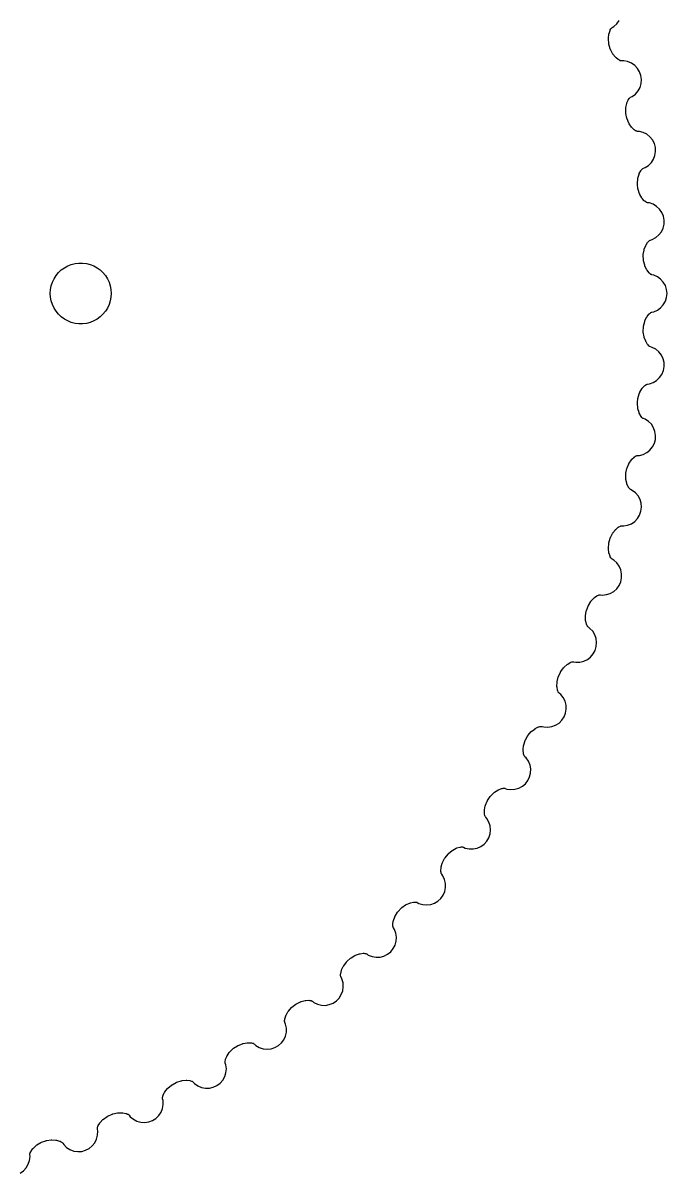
# Model space of a CAD drawing. Header units: metres. Extents: x -60 to 241, y -61 to 61.
# Drawn here: x 198.2 to 240.5, y -57.7 to 17.8 of the extents above; entities that cross this region are included whole.
import ezdxf

# ---------------------------------------------------------------- set-up
doc = ezdxf.new("R2010")
doc.units = ezdxf.units.M

msp = doc.modelspace()

# ---------------------------------------------------------------- linework, layer by layer
for p, q in [((236.826, 17.3605), (236.846, 17.3901)), ((236.846, 17.3901), (236.867, 17.4135)), ((236.867, 17.4135), (236.891, 17.4342)), ((236.891, 17.4342), (236.917, 17.4516)), ((236.917, 17.4516), (237.024, 17.5138)), ((237.024, 17.5138), (237.219, 17.6914)), ((237.219, 17.6914), (237.374, 17.9057)), ((236.661, 16.7319), (236.663, 16.7632)), ((236.662, 16.7128), (236.661, 16.7319)), ((236.685, 16.4147), (236.662, 16.7128)), ((236.663, 16.7632), (236.696, 17.0202)), ((236.696, 17.0202), (236.699, 17.0388)), ((236.699, 17.0388), (236.707, 17.0691)), ((236.707, 17.0691), (236.77, 17.2532)), ((236.77, 17.2532), (236.776, 17.2695)), ((236.776, 17.2695), (236.79, 17.2976)), ((236.79, 17.2976), (236.826, 17.3605)), ((236.689, 16.3836), (236.685, 16.4147)), ((236.693, 16.3649), (236.689, 16.3836)), ((236.779, 16.0644), (236.693, 16.3649)), ((236.79, 16.0348), (236.779, 16.0644)), ((236.798, 16.0175), (236.79, 16.0348)), ((236.936, 15.7524), (236.798, 16.0175)), ((236.953, 15.7255), (236.936, 15.7524)), ((236.964, 15.7103), (236.953, 15.7255)), ((237.128, 15.5094), (236.964, 15.7103)), ((237.149, 15.4863), (237.128, 15.5094)), ((237.163, 15.4738), (237.149, 15.4863)), ((237.313, 15.3506), (237.163, 15.4738)), ((237.339, 15.3322), (237.313, 15.3506)), ((237.354, 15.3235), (237.339, 15.3322)), ((237.418, 15.2892), (237.354, 15.3235)), ((237.447, 15.2762), (237.418, 15.2892)), ((237.477, 15.2668), (237.447, 15.2762)), ((237.507, 15.2613), (237.477, 15.2668)), ((237.543, 15.2598), (237.507, 15.2613)), ((237.667, 15.2634), (237.543, 15.2598)), ((237.927, 15.216), (237.667, 15.2634)), ((238.171, 15.1157), (237.927, 15.216)), ((238.389, 14.9667), (238.171, 15.1157)), ((238.572, 14.7756), (238.389, 14.9667)), ((238.71, 14.5508), (238.572, 14.7756)), ((238.799, 14.302), (238.71, 14.5508)), ((238.74, 13.5233), (238.815, 13.7768)), ((238.834, 14.0403), (238.799, 14.302)), ((238.815, 13.7768), (238.834, 14.0403)), ((238.048, 12.8187), (238.071, 12.8404)), ((238.071, 12.8404), (238.096, 12.8591)), ((238.096, 12.8591), (238.123, 12.8744)), ((238.123, 12.8744), (238.235, 12.9279)), ((238.235, 12.9279), (238.444, 13.0894)), ((238.444, 13.0894), (238.615, 13.2908)), ((238.615, 13.2908), (238.74, 13.5233)), ((237.81, 11.8592), (237.811, 12.1582)), ((237.811, 12.1772), (237.816, 12.2083)), ((237.811, 12.1582), (237.811, 12.1772)), ((237.816, 12.2083), (237.869, 12.4619)), ((237.869, 12.4619), (237.873, 12.4802)), ((237.873, 12.4802), (237.884, 12.5098)), ((237.884, 12.5098), (237.961, 12.6883)), ((237.961, 12.6883), (237.968, 12.7041)), ((237.968, 12.7041), (237.985, 12.731)), ((237.985, 12.731), (238.026, 12.7907)), ((238.026, 12.7907), (238.048, 12.8187)), ((237.811, 11.8279), (237.81, 11.8592)), ((237.814, 11.8088), (237.811, 11.8279)), ((237.876, 11.5025), (237.814, 11.8088)), ((237.884, 11.4722), (237.876, 11.5025)), ((237.891, 11.4542), (237.884, 11.4722)), ((238.008, 11.179), (237.891, 11.4542)), ((238.022, 11.1509), (238.008, 11.179)), ((238.032, 11.1348), (238.022, 11.1509)), ((238.179, 10.9215), (238.032, 11.1348)), ((238.199, 10.8969), (238.179, 10.9215)), ((238.212, 10.8833), (238.199, 10.8969)), ((238.352, 10.7485), (238.212, 10.8833)), ((238.376, 10.7282), (238.352, 10.7485)), ((238.39, 10.7182), (238.376, 10.7282)), ((238.451, 10.679), (238.39, 10.7182)), ((238.479, 10.6638), (238.451, 10.679)), ((238.508, 10.6521), (238.479, 10.6638)), ((238.538, 10.6441), (238.508, 10.6521)), ((238.574, 10.6398), (238.538, 10.6441)), ((238.697, 10.6335), (238.574, 10.6398)), ((238.952, 10.5657), (238.697, 10.6335)), ((239.188, 10.4462), (238.952, 10.5657)), ((239.394, 10.2804), (239.188, 10.4462)), ((239.56, 10.0754), (239.394, 10.2804)), ((239.681, 9.84021), (239.56, 10.0754)), ((239.75, 9.58527), (239.681, 9.84021)), ((239.629, 8.81367), (239.723, 9.06044)), ((239.723, 9.06044), (239.764, 9.32143)), ((239.764, 9.32143), (239.75, 9.58527)), ((239.078, 8.26031), (239.299, 8.40463)), ((239.299, 8.40463), (239.486, 8.59183)), ((239.486, 8.59183), (239.629, 8.81367)), ((238.596, 7.54562), (238.603, 7.57625)), ((238.603, 7.57625), (238.676, 7.82481)), ((238.676, 7.82481), (238.682, 7.84267)), ((238.682, 7.84267), (238.695, 7.87129)), ((238.695, 7.87129), (238.786, 8.04317)), ((238.786, 8.04317), (238.795, 8.05832)), ((238.795, 8.05832), (238.813, 8.08389)), ((238.813, 8.08389), (238.859, 8.14018)), ((238.859, 8.14018), (238.883, 8.16628)), ((238.883, 8.16628), (238.907, 8.18608)), ((238.907, 8.18608), (238.934, 8.20267)), ((238.934, 8.20267), (238.963, 8.21579)), ((238.963, 8.21579), (239.078, 8.26031)), ((238.568, 7.19733), (238.569, 7.22871)), ((238.57, 7.17815), (238.568, 7.19733)), ((238.569, 7.22871), (238.594, 7.52666)), ((238.607, 6.86787), (238.57, 7.17815)), ((238.594, 7.52666), (238.596, 7.54562)), ((238.613, 6.83699), (238.607, 6.86787)), ((238.618, 6.81853), (238.613, 6.83699)), ((238.713, 6.53493), (238.618, 6.81853)), ((238.725, 6.50583), (238.713, 6.53493)), ((238.733, 6.48892), (238.725, 6.50583)), ((238.863, 6.26465), (238.733, 6.48892)), ((238.88, 6.23851), (238.863, 6.26465)), ((238.892, 6.22395), (238.88, 6.23851)), ((239.021, 6.07843), (238.892, 6.22395)), ((239.044, 6.05629), (239.021, 6.07843)), ((239.057, 6.04524), (239.044, 6.05629)), ((239.115, 6.00133), (239.057, 6.04524)), ((239.141, 5.98393), (239.115, 6.00133)), ((239.169, 5.96994), (239.141, 5.98393)), ((239.199, 5.95959), (239.169, 5.96994)), ((239.234, 5.95242), (239.199, 5.95959)), ((239.356, 5.9364), (239.234, 5.95242)), ((239.606, 5.84846), (239.356, 5.9364)), ((239.831, 5.71066), (239.606, 5.84846)), ((240.023, 5.52901), (239.831, 5.71066)), ((240.173, 5.31146), (240.023, 5.52901)), ((240.274, 5.06749), (240.173, 5.31146)), ((240.254, 4.28682), (240.316, 4.54372)), ((240.322, 4.8078), (240.274, 5.06749)), ((240.316, 4.54372), (240.322, 4.8078)), ((239.779, 3.66675), (239.98, 3.83853)), ((239.98, 3.83853), (240.141, 4.04823)), ((240.141, 4.04823), (240.254, 4.28682)), ((239.02, 2.89626), (239.112, 3.13824)), ((239.112, 3.13824), (239.12, 3.15558)), ((239.12, 3.15558), (239.135, 3.18309)), ((239.135, 3.18309), (239.239, 3.3472)), ((239.239, 3.3472), (239.249, 3.3616)), ((239.249, 3.3616), (239.269, 3.38564)), ((239.269, 3.38564), (239.319, 3.43811)), ((239.319, 3.43811), (239.346, 3.46217)), ((239.346, 3.46217), (239.372, 3.47998)), ((239.372, 3.47998), (239.399, 3.49442)), ((239.399, 3.49442), (239.429, 3.50523)), ((239.429, 3.50523), (239.547, 3.54047)), ((239.547, 3.54047), (239.779, 3.66675)), ((238.955, 2.5213), (238.958, 2.55255)), ((238.955, 2.50206), (238.955, 2.5213)), ((238.968, 2.18982), (238.955, 2.50206)), ((238.958, 2.55255), (239.007, 2.84756)), ((239.007, 2.84756), (239.01, 2.86629)), ((239.01, 2.86629), (239.02, 2.89626)), ((200.542, 1.36908), (200.725, 1.54102)), ((200.725, 1.54102), (200.928, 1.68864)), ((200.928, 1.68864), (201.148, 1.80965)), ((201.148, 1.80965), (201.382, 1.9021)), ((201.382, 1.9021), (201.625, 1.96457)), ((201.625, 1.96457), (201.874, 1.99605)), ((201.874, 1.99605), (202.126, 1.99605)), ((202.126, 1.99605), (202.375, 1.96457)), ((202.375, 1.96457), (202.618, 1.9021)), ((202.618, 1.9021), (202.852, 1.80965)), ((202.852, 1.80965), (203.072, 1.68864)), ((203.072, 1.68864), (203.275, 1.54102)), ((203.275, 1.54102), (203.458, 1.36908)), ((238.971, 2.15858), (238.968, 2.18982)), ((238.975, 2.13976), (238.971, 2.15858)), ((239.046, 1.84952), (238.975, 2.13976)), ((239.056, 1.81958), (239.046, 1.84952)), ((239.063, 1.80202), (239.056, 1.81958)), ((239.175, 1.56816), (239.063, 1.80202)), ((239.19, 1.54073), (239.175, 1.56816)), ((239.201, 1.52527), (239.19, 1.54073)), ((239.318, 1.36996), (239.201, 1.52527)), ((200.14, 0.73624), (200.247, 0.9635)), ((200.247, 0.9635), (200.382, 1.17557)), ((200.382, 1.17557), (200.542, 1.36908)), ((203.458, 1.36908), (203.618, 1.17557)), ((203.618, 1.17557), (203.753, 0.9635)), ((203.753, 0.9635), (203.86, 0.73624)), ((239.338, 1.34612), (239.318, 1.36996)), ((239.351, 1.33401), (239.338, 1.34612)), ((239.405, 1.28566), (239.351, 1.33401)), ((239.43, 1.26624), (239.405, 1.28566)), ((239.456, 1.25006), (239.43, 1.26624)), ((239.485, 1.2374), (239.456, 1.25006)), ((239.52, 1.22748), (239.485, 1.2374)), ((239.64, 1.20177), (239.52, 1.22748)), ((239.882, 1.09433), (239.64, 1.20177)), ((240.096, 0.93903), (239.882, 1.09433)), ((240.272, 0.74272), (240.096, 0.93903)), ((200, 0), (200.016, 0.25066)), ((200.016, -0.25066), (200, 0)), ((200.016, 0.25066), (200.063, 0.49738)), ((200.063, 0.49738), (200.14, 0.73624)), ((203.86, 0.73624), (203.937, 0.49738)), ((203.937, 0.49738), (203.984, 0.25066)), ((203.984, 0.25066), (204, 0)), ((204, 0), (203.984, -0.25066)), ((240.404, 0.51395), (240.272, 0.74272)), ((240.486, 0.2627), (240.404, 0.51395)), ((240.514, 0), (240.486, 0.2627)), ((240.486, -0.2627), (240.514, 0)), ((200.063, -0.49738), (200.016, -0.25066)), ((200.14, -0.73624), (200.063, -0.49738)), ((200.247, -0.9635), (200.14, -0.73624)), ((203.86, -0.73624), (203.753, -0.9635)), ((203.937, -0.49738), (203.86, -0.73624)), ((203.984, -0.25066), (203.937, -0.49738)), ((240.096, -0.93903), (240.272, -0.74272)), ((240.272, -0.74272), (240.404, -0.51395)), ((240.404, -0.51395), (240.486, -0.2627)), ((200.382, -1.17557), (200.247, -0.9635)), ((200.542, -1.36908), (200.382, -1.17557)), ((200.725, -1.54102), (200.542, -1.36908)), ((203.458, -1.36908), (203.275, -1.54102)), ((203.618, -1.17557), (203.458, -1.36908)), ((203.753, -0.9635), (203.618, -1.17557)), ((239.201, -1.52525), (239.318, -1.36995)), ((239.318, -1.36995), (239.329, -1.35637)), ((239.329, -1.35637), (239.351, -1.33401)), ((239.351, -1.33401), (239.405, -1.28568)), ((239.405, -1.28568), (239.433, -1.26379)), ((239.433, -1.26379), (239.46, -1.24809)), ((239.46, -1.24809), (239.489, -1.23592)), ((239.489, -1.23592), (239.52, -1.22748)), ((239.52, -1.22748), (239.64, -1.20177)), ((239.64, -1.20177), (239.882, -1.09433)), ((239.882, -1.09433), (240.096, -0.93903)), ((200.928, -1.68864), (200.725, -1.54102)), ((201.148, -1.80965), (200.928, -1.68864)), ((201.382, -1.9021), (201.148, -1.80965)), ((201.625, -1.96457), (201.382, -1.9021)), ((201.874, -1.99605), (201.625, -1.96457)), ((202.126, -1.99605), (201.874, -1.99605)), ((202.375, -1.96457), (202.126, -1.99605)), ((202.618, -1.9021), (202.375, -1.96457)), ((202.852, -1.80965), (202.618, -1.9021)), ((203.072, -1.68864), (202.852, -1.80965)), ((203.275, -1.54102), (203.072, -1.68864)), ((238.955, -2.50208), (238.968, -2.18983)), ((238.968, -2.18983), (238.969, -2.17065)), ((238.969, -2.17065), (238.975, -2.13976)), ((238.975, -2.13976), (239.046, -1.84952)), ((239.046, -1.84952), (239.052, -1.83115)), ((239.052, -1.83115), (239.063, -1.80202)), ((239.063, -1.80202), (239.175, -1.56815)), ((239.175, -1.56815), (239.184, -1.55147)), ((239.184, -1.55147), (239.201, -1.52525)), ((238.956, -2.53346), (238.955, -2.50208)), ((238.958, -2.55255), (238.956, -2.53346)), ((239.007, -2.84756), (238.958, -2.55255)), ((239.014, -2.87816), (239.007, -2.84756)), ((239.02, -2.89627), (239.014, -2.87816)), ((239.112, -3.13824), (239.02, -2.89627)), ((239.125, -3.16681), (239.112, -3.13824)), ((239.135, -3.18306), (239.125, -3.16681)), ((239.239, -3.34717), (239.135, -3.18306)), ((239.258, -3.37256), (239.239, -3.34717)), ((239.269, -3.38562), (239.258, -3.37256)), ((239.319, -3.43813), (239.269, -3.38562)), ((239.342, -3.45944), (239.319, -3.43813)), ((239.368, -3.47771), (239.342, -3.45944)), ((239.395, -3.49261), (239.368, -3.47771)), ((239.429, -3.50525), (239.395, -3.49261)), ((239.547, -3.54047), (239.429, -3.50525)), ((239.779, -3.66675), (239.547, -3.54047)), ((239.98, -3.83853), (239.779, -3.66675)), ((240.141, -4.04823), (239.98, -3.83853)), ((240.254, -4.28682), (240.141, -4.04823)), ((240.316, -4.54372), (240.254, -4.28682)), ((240.173, -5.31146), (240.274, -5.06749)), ((240.274, -5.06749), (240.322, -4.8078)), ((240.322, -4.8078), (240.316, -4.54372)), ((239.057, -6.04523), (239.115, -6.00133)), ((239.115, -6.00133), (239.145, -5.98175)), ((239.145, -5.98175), (239.173, -5.96826)), ((239.173, -5.96826), (239.203, -5.95844)), ((239.203, -5.95844), (239.234, -5.95242)), ((239.234, -5.95242), (239.356, -5.9364)), ((239.356, -5.9364), (239.606, -5.84846)), ((239.606, -5.84846), (239.831, -5.71066)), ((239.831, -5.71066), (240.023, -5.52901)), ((240.023, -5.52901), (240.173, -5.31146)), ((238.618, -6.81853), (238.713, -6.53491)), ((238.713, -6.53491), (238.72, -6.51701)), ((238.72, -6.51701), (238.733, -6.48891)), ((238.733, -6.48891), (238.863, -6.26463)), ((238.863, -6.26463), (238.873, -6.2487)), ((238.873, -6.2487), (238.892, -6.22395)), ((238.892, -6.22395), (239.021, -6.07843)), ((239.021, -6.07843), (239.033, -6.06577)), ((239.033, -6.06577), (239.057, -6.04523)), ((238.568, -7.20949), (238.57, -7.17815)), ((238.569, -7.22871), (238.568, -7.20949)), ((238.594, -7.52664), (238.569, -7.22871)), ((238.57, -7.17815), (238.607, -6.86787)), ((238.598, -7.55769), (238.594, -7.52664)), ((238.607, -6.86787), (238.61, -6.84888)), ((238.61, -6.84888), (238.618, -6.81853)), ((238.603, -7.57623), (238.598, -7.55769)), ((238.676, -7.8248), (238.603, -7.57623)), ((238.687, -7.85431), (238.676, -7.8248)), ((238.695, -7.87128), (238.687, -7.85431)), ((238.786, -8.04314), (238.695, -7.87128)), ((238.802, -8.06992), (238.786, -8.04314)), ((238.813, -8.08388), (238.802, -8.06992)), ((238.859, -8.1402), (238.813, -8.08388)), ((238.88, -8.16327), (238.859, -8.1402)), ((238.904, -8.1835), (238.88, -8.16327)), ((238.93, -8.20056), (238.904, -8.1835)), ((238.963, -8.21579), (238.93, -8.20056)), ((239.078, -8.26031), (238.963, -8.21579)), ((239.299, -8.40463), (239.078, -8.26031)), ((239.486, -8.59183), (239.299, -8.40463)), ((239.629, -8.81367), (239.486, -8.59183)), ((239.723, -9.06044), (239.629, -8.81367)), ((239.681, -9.84021), (239.75, -9.58527)), ((239.764, -9.32143), (239.723, -9.06044)), ((239.75, -9.58527), (239.764, -9.32143)), ((238.697, -10.6335), (238.952, -10.5657)), ((238.952, -10.5657), (239.188, -10.4462)), ((239.188, -10.4462), (239.394, -10.2804)), ((239.394, -10.2804), (239.56, -10.0754)), ((239.56, -10.0754), (239.681, -9.84021)), ((237.891, -11.4542), (238.008, -11.179)), ((238.008, -11.179), (238.016, -11.1617)), ((238.016, -11.1617), (238.032, -11.1348)), ((238.032, -11.1348), (238.179, -10.9215)), ((238.179, -10.9215), (238.191, -10.9064)), ((238.191, -10.9064), (238.212, -10.8833)), ((238.212, -10.8833), (238.352, -10.7485)), ((238.352, -10.7485), (238.365, -10.7368)), ((238.365, -10.7368), (238.39, -10.7182)), ((238.39, -10.7182), (238.451, -10.679)), ((238.451, -10.679), (238.483, -10.6619)), ((238.483, -10.6619), (238.512, -10.6507)), ((238.512, -10.6507), (238.542, -10.6433)), ((238.542, -10.6433), (238.574, -10.6398)), ((238.574, -10.6398), (238.697, -10.6335)), ((237.81, -11.84), (237.814, -11.8089)), ((237.81, -11.8592), (237.81, -11.84)), ((237.811, -12.1581), (237.81, -11.8592)), ((237.814, -11.8089), (237.876, -11.5025)), ((237.876, -11.5025), (237.881, -11.4838)), ((237.881, -11.4838), (237.891, -11.4542)), ((237.813, -12.1895), (237.811, -12.1581)), ((237.816, -12.2083), (237.813, -12.1895)), ((237.869, -12.4619), (237.816, -12.2083)), ((237.877, -12.4922), (237.869, -12.4619)), ((237.884, -12.5097), (237.877, -12.4922)), ((237.961, -12.6883), (237.884, -12.5097)), ((237.975, -12.7162), (237.961, -12.6883)), ((237.985, -12.731), (237.975, -12.7162)), ((238.026, -12.7907), (237.985, -12.731)), ((238.045, -12.8154), (238.026, -12.7907)), ((238.067, -12.8375), (238.045, -12.8154)), ((238.092, -12.8566), (238.067, -12.8375)), ((238.123, -12.8744), (238.092, -12.8566)), ((238.235, -12.9279), (238.123, -12.8744)), ((238.444, -13.0894), (238.235, -12.9279)), ((238.615, -13.2908), (238.444, -13.0894)), ((238.74, -13.5233), (238.615, -13.2908)), ((238.815, -13.7768), (238.74, -13.5233)), ((238.71, -14.5508), (238.799, -14.302)), ((238.799, -14.302), (238.834, -14.0403)), ((238.834, -14.0403), (238.815, -13.7768)), ((238.171, -15.1157), (238.389, -14.9667)), ((238.389, -14.9667), (238.572, -14.7756)), ((238.572, -14.7756), (238.71, -14.5508)), ((236.798, -16.0175), (236.936, -15.7524)), ((236.936, -15.7524), (236.946, -15.7358)), ((236.946, -15.7358), (236.964, -15.7103)), ((236.964, -15.7103), (237.128, -15.5093)), ((237.128, -15.5093), (237.14, -15.4952)), ((237.14, -15.4952), (237.163, -15.4738)), ((237.163, -15.4738), (237.313, -15.3506)), ((237.313, -15.3506), (237.327, -15.34)), ((237.327, -15.34), (237.354, -15.3235)), ((237.354, -15.3235), (237.418, -15.2893)), ((237.418, -15.2893), (237.451, -15.2747)), ((237.451, -15.2747), (237.481, -15.2659)), ((237.481, -15.2659), (237.512, -15.2609)), ((237.512, -15.2609), (237.543, -15.2598)), ((237.543, -15.2598), (237.667, -15.2634)), ((237.667, -15.2634), (237.927, -15.216)), ((237.927, -15.216), (238.171, -15.1157)), ((236.662, -16.7128), (236.685, -16.4147)), ((236.685, -16.4147), (236.687, -16.3955)), ((236.687, -16.3955), (236.693, -16.3649)), ((236.693, -16.3649), (236.779, -16.0644)), ((236.779, -16.0644), (236.785, -16.0461)), ((236.785, -16.0461), (236.798, -16.0175)), ((236.662, -16.7442), (236.662, -16.7128)), ((236.663, -16.7632), (236.662, -16.7442)), ((236.696, -17.0202), (236.663, -16.7632)), ((236.702, -17.051), (236.696, -17.0202)), ((236.707, -17.0691), (236.702, -17.051)), ((236.77, -17.2532), (236.707, -17.0691)), ((236.782, -17.2822), (236.77, -17.2532)), ((236.79, -17.2976), (236.782, -17.2822)), ((236.826, -17.3605), (236.79, -17.2976)), ((236.843, -17.3866), (236.826, -17.3605)), ((236.864, -17.4104), (236.843, -17.3866)), ((236.887, -17.4314), (236.864, -17.4104)), ((236.917, -17.4516), (236.887, -17.4314)), ((237.024, -17.5138), (236.917, -17.4516)), ((237.219, -17.6914), (237.024, -17.5138)), ((237.374, -17.9057), (237.219, -17.6914)), ((237.48, -18.1476), (237.374, -17.9057)), ((237.477, -18.9284), (237.533, -18.6703)), ((237.534, -18.4061), (237.48, -18.1476)), ((237.533, -18.6703), (237.534, -18.4061)), ((236.786, -19.6896), (237.016, -19.5584)), ((237.016, -19.5584), (237.212, -19.3825)), ((237.212, -19.3825), (237.369, -19.1693)), ((237.369, -19.1693), (237.477, -18.9284)), ((235.346, -20.4794), (235.505, -20.2262)), ((235.505, -20.2262), (235.516, -20.2104)), ((235.516, -20.2104), (235.536, -20.1864)), ((235.536, -20.1864), (235.715, -19.9991)), ((235.715, -19.9991), (235.728, -19.986)), ((235.728, -19.986), (235.753, -19.9665)), ((235.753, -19.9665), (235.913, -19.8556)), ((235.913, -19.8556), (235.927, -19.8461)), ((235.927, -19.8461), (235.955, -19.8318)), ((235.955, -19.8318), (236.022, -19.8028)), ((236.022, -19.8028), (236.055, -19.7908)), ((236.055, -19.7908), (236.086, -19.7844)), ((236.086, -19.7844), (236.118, -19.7819)), ((236.118, -19.7819), (236.149, -19.7834)), ((236.149, -19.7834), (236.272, -19.7968)), ((236.272, -19.7968), (236.535, -19.7702)), ((236.535, -19.7702), (236.786, -19.6896)), ((235.155, -21.1617), (235.201, -20.8664)), ((235.201, -20.8664), (235.205, -20.8475)), ((235.205, -20.8475), (235.214, -20.8175)), ((235.214, -20.8175), (235.324, -20.5248)), ((235.324, -20.5248), (235.331, -20.507)), ((235.331, -20.507), (235.346, -20.4794)), ((235.152, -21.193), (235.155, -21.1617)), ((235.152, -21.2121), (235.152, -21.193)), ((235.164, -21.4709), (235.152, -21.2121)), ((235.168, -21.5021), (235.164, -21.4709)), ((235.172, -21.5205), (235.168, -21.5021)), ((235.219, -21.709), (235.172, -21.5205)), ((235.229, -21.7389), (235.219, -21.709)), ((235.236, -21.7549), (235.229, -21.7389)), ((235.267, -21.8205), (235.236, -21.7549)), ((235.282, -21.8479), (235.267, -21.8205)), ((235.301, -21.8732), (235.282, -21.8479)), ((235.323, -21.8961), (235.301, -21.8732)), ((235.35, -21.9185), (235.323, -21.8961)), ((235.452, -21.9891), (235.35, -21.9185)), ((235.633, -22.1815), (235.452, -21.9891)), ((235.77, -22.4075), (235.633, -22.1815)), ((235.857, -22.6569), (235.77, -22.4075)), ((235.791, -23.4352), (235.868, -23.1823)), ((235.89, -22.919), (235.857, -22.6569)), ((235.868, -23.1823), (235.89, -22.919)), ((234.785, -24.1994), (235.042, -24.139)), ((235.042, -24.139), (235.281, -24.0265)), ((235.281, -24.0265), (235.492, -23.8667)), ((235.492, -23.8667), (235.664, -23.6667)), ((235.664, -23.6667), (235.791, -23.4352)), ((233.386, -25.1384), (233.518, -24.8554)), ((233.518, -24.8554), (233.527, -24.8383)), ((233.527, -24.8383), (233.544, -24.812)), ((233.544, -24.812), (233.722, -24.5722)), ((233.722, -24.5722), (233.734, -24.5573)), ((233.734, -24.5573), (233.757, -24.5349)), ((233.757, -24.5349), (233.95, -24.3625)), ((233.95, -24.3625), (233.964, -24.3504)), ((233.964, -24.3504), (233.99, -24.333)), ((233.99, -24.333), (234.158, -24.2351)), ((234.158, -24.2351), (234.174, -24.2268)), ((234.174, -24.2268), (234.203, -24.2148)), ((234.203, -24.2148), (234.271, -24.1911)), ((234.271, -24.1911), (234.306, -24.1819)), ((234.306, -24.1819), (234.337, -24.178)), ((234.337, -24.178), (234.368, -24.1779)), ((234.368, -24.1779), (234.4, -24.1819)), ((234.4, -24.1819), (234.521, -24.205)), ((234.521, -24.205), (234.785, -24.1994)), ((233.284, -25.7858), (233.293, -25.5269)), ((233.293, -25.5269), (233.294, -25.5079)), ((233.294, -25.5079), (233.299, -25.4769)), ((233.299, -25.4769), (233.369, -25.1862)), ((233.369, -25.1862), (233.374, -25.1676)), ((233.374, -25.1676), (233.386, -25.1384)), ((233.285, -25.8172), (233.284, -25.7858)), ((233.288, -25.8359), (233.285, -25.8172)), ((233.32, -26.0276), (233.288, -25.8359)), ((233.327, -26.0581), (233.32, -26.0276)), ((233.333, -26.0746), (233.327, -26.0581)), ((233.359, -26.1424), (233.333, -26.0746)), ((233.372, -26.171), (233.359, -26.1424)), ((233.388, -26.1977), (233.372, -26.171)), ((233.408, -26.2222), (233.388, -26.1977)), ((233.434, -26.2468), (233.408, -26.2222)), ((233.53, -26.3251), (233.434, -26.2468)), ((233.695, -26.5315), (233.53, -26.3251)), ((233.813, -26.7675), (233.695, -26.5315)), ((233.88, -27.0232), (233.813, -26.7675)), ((233.892, -27.287), (233.88, -27.0232)), ((233.608, -28.0144), (233.753, -27.7938)), ((233.753, -27.7938), (233.849, -27.5477)), ((233.849, -27.5477), (233.892, -27.287)), ((231.637, -28.7283), (231.844, -28.5718)), ((231.844, -28.5718), (231.859, -28.561)), ((231.859, -28.561), (231.886, -28.5456)), ((231.886, -28.5456), (232.062, -28.4614)), ((232.062, -28.4614), (232.078, -28.4544)), ((232.078, -28.4544), (232.108, -28.4446)), ((232.108, -28.4446), (232.178, -28.4265)), ((232.178, -28.4265), (232.213, -28.4201)), ((232.213, -28.4201), (232.244, -28.4186)), ((232.244, -28.4186), (232.276, -28.4211)), ((232.276, -28.4211), (232.306, -28.4275)), ((232.306, -28.4275), (232.426, -28.4602)), ((232.426, -28.4602), (232.689, -28.4756)), ((232.689, -28.4756), (232.951, -28.4358)), ((232.951, -28.4358), (233.198, -28.3427)), ((233.198, -28.3427), (233.42, -28.2001)), ((233.42, -28.2001), (233.608, -28.0144)), ((231.107, -29.631), (231.199, -29.3467)), ((231.199, -29.3467), (231.206, -29.3287)), ((231.206, -29.3287), (231.22, -29.3004)), ((231.22, -29.3004), (231.374, -29.0288)), ((231.374, -29.0288), (231.384, -29.0125)), ((231.384, -29.0125), (231.403, -28.9876)), ((231.403, -28.9876), (231.6, -28.7627)), ((231.6, -28.7627), (231.614, -28.7488)), ((231.614, -28.7488), (231.637, -28.7283)), ((231.065, -29.9691), (231.067, -29.9377)), ((231.066, -29.9879), (231.065, -29.9691)), ((231.084, -30.1816), (231.066, -29.9879)), ((231.067, -29.9377), (231.096, -29.6803)), ((231.088, -30.2126), (231.084, -30.1816)), ((231.096, -29.6803), (231.099, -29.6615)), ((231.099, -29.6615), (231.107, -29.631)), ((231.093, -30.2296), (231.088, -30.2126)), ((231.113, -30.2992), (231.093, -30.2296)), ((231.124, -30.3287), (231.113, -30.2992)), ((231.138, -30.3567), (231.124, -30.3287)), ((231.156, -30.3826), (231.138, -30.3567)), ((231.18, -30.4092), (231.156, -30.3826)), ((231.269, -30.4949), (231.18, -30.4092)), ((231.417, -30.7136), (231.269, -30.4949)), ((231.516, -30.9584), (231.417, -30.7136)), ((231.49, -31.7389), (231.554, -31.4825)), ((231.563, -31.2185), (231.516, -30.9584)), ((231.554, -31.4825), (231.563, -31.2185)), ((230.778, -32.4796), (231.011, -32.3552)), ((231.011, -32.3552), (231.213, -32.185)), ((231.213, -32.185), (231.375, -31.9766)), ((231.375, -31.9766), (231.49, -31.7389)), ((228.73, -33.2773), (228.905, -33.0187)), ((228.905, -33.0187), (228.917, -33.0032)), ((228.917, -33.0032), (228.938, -32.98)), ((228.938, -32.98), (229.152, -32.7715)), ((229.152, -32.7715), (229.166, -32.7587)), ((229.166, -32.7587), (229.192, -32.7401)), ((229.192, -32.7401), (229.41, -32.6004)), ((229.41, -32.6004), (229.426, -32.5909)), ((229.426, -32.5909), (229.454, -32.5778)), ((229.454, -32.5778), (229.636, -32.5077)), ((229.636, -32.5077), (229.652, -32.502)), ((229.652, -32.502), (229.683, -32.4947)), ((229.683, -32.4947), (229.754, -32.4822)), ((229.754, -32.4822), (229.79, -32.4786)), ((229.79, -32.4786), (229.821, -32.4796)), ((229.821, -32.4796), (229.852, -32.4846)), ((229.852, -32.4846), (229.882, -32.4934)), ((229.882, -32.4934), (229.999, -32.5354)), ((229.999, -32.5354), (230.26, -32.5718)), ((230.26, -32.5718), (230.524, -32.5529)), ((230.524, -32.5529), (230.778, -32.4796)), ((228.522, -33.9504), (228.523, -33.9315)), ((228.524, -34.1448), (228.522, -33.9504)), ((228.523, -33.9315), (228.527, -33.9004)), ((228.527, -33.9004), (228.576, -33.6461)), ((228.576, -33.6461), (228.581, -33.6275)), ((228.581, -33.6275), (228.591, -33.5978)), ((228.591, -33.5978), (228.706, -33.3217)), ((228.706, -33.3217), (228.714, -33.3043)), ((228.714, -33.3043), (228.73, -33.2773)), ((228.527, -34.1761), (228.524, -34.1448)), ((228.529, -34.1933), (228.527, -34.1761)), ((228.544, -34.2643), (228.529, -34.1933)), ((228.553, -34.2946), (228.544, -34.2643)), ((228.565, -34.3236), (228.553, -34.2946)), ((228.58, -34.3509), (228.565, -34.3236)), ((228.602, -34.3793), (228.58, -34.3509)), ((228.684, -34.4718), (228.602, -34.3793)), ((228.814, -34.7017), (228.684, -34.4718)), ((228.894, -34.9535), (228.814, -34.7017)), ((228.806, -35.7295), (228.89, -35.479)), ((228.89, -35.479), (228.919, -35.2164)), ((228.919, -35.2164), (228.894, -34.9535)), ((228.279, -36.3057), (228.494, -36.1522)), ((228.494, -36.1522), (228.672, -35.9572)), ((228.672, -35.9572), (228.806, -35.7295)), ((225.932, -37.0436), (226.127, -36.7999)), ((226.127, -36.7999), (226.14, -36.7853)), ((226.14, -36.7853), (226.163, -36.7638)), ((226.163, -36.7638), (226.393, -36.573)), ((226.393, -36.573), (226.408, -36.5614)), ((226.408, -36.5614), (226.435, -36.5449)), ((226.435, -36.5449), (226.663, -36.423)), ((226.663, -36.423), (226.68, -36.4148)), ((226.68, -36.4148), (226.71, -36.404)), ((226.71, -36.404), (226.896, -36.3485)), ((226.896, -36.3485), (226.913, -36.3441)), ((226.913, -36.3441), (226.944, -36.3392)), ((226.944, -36.3392), (227.016, -36.3325)), ((227.016, -36.3325), (227.052, -36.3317)), ((227.052, -36.3317), (227.083, -36.3353)), ((227.083, -36.3353), (227.114, -36.3427)), ((227.114, -36.3427), (227.143, -36.3538)), ((227.143, -36.3538), (227.256, -36.405)), ((227.256, -36.405), (227.514, -36.462)), ((227.514, -36.462), (227.778, -36.4641)), ((227.778, -36.4641), (228.037, -36.4112)), ((228.037, -36.4112), (228.279, -36.3057)), ((225.658, -37.8921), (225.672, -37.6982)), ((225.672, -37.6982), (225.674, -37.6794)), ((225.674, -37.6794), (225.68, -37.6487)), ((225.68, -37.6487), (225.75, -37.3992)), ((225.75, -37.3992), (225.755, -37.381)), ((225.755, -37.381), (225.768, -37.3522)), ((225.768, -37.3522), (225.904, -37.0861)), ((225.904, -37.0861), (225.914, -37.0693)), ((225.914, -37.0693), (225.932, -37.0436)), ((225.658, -37.9235), (225.658, -37.8921)), ((225.659, -37.9409), (225.658, -37.9235)), ((225.668, -38.0129), (225.659, -37.9409)), ((225.674, -38.0437), (225.668, -38.0129)), ((225.684, -38.0736), (225.674, -38.0437)), ((225.697, -38.102), (225.684, -38.0736)), ((225.717, -38.132), (225.697, -38.102)), ((225.791, -38.2308), (225.717, -38.132)), ((225.903, -38.4702), (225.791, -38.2308)), ((225.962, -38.7276), (225.903, -38.4702)), ((225.813, -39.4942), (225.916, -39.2511)), ((225.916, -39.2511), (225.967, -38.9918)), ((225.967, -38.9918), (225.962, -38.7276)), ((223.622, -40.0153), (223.64, -40.0084)), ((223.64, -40.0084), (223.67, -40)), ((223.67, -40), (223.86, -39.9595)), ((223.86, -39.9595), (223.877, -39.9565)), ((223.877, -39.9565), (223.909, -39.9541)), ((223.909, -39.9541), (223.981, -39.9531)), ((223.981, -39.9531), (224.017, -39.9552)), ((224.017, -39.9552), (224.048, -39.9612)), ((224.048, -39.9612), (224.077, -39.971)), ((224.077, -39.971), (224.106, -39.9845)), ((224.106, -39.9845), (224.214, -40.0444)), ((225.242, -40.0267), (225.468, -39.8907)), ((225.468, -39.8907), (225.661, -39.7106)), ((225.661, -39.7106), (225.813, -39.4942)), ((222.656, -40.8704), (222.813, -40.616)), ((222.813, -40.616), (222.823, -40.6)), ((222.823, -40.6), (222.844, -40.5758)), ((222.844, -40.5758), (223.058, -40.3484)), ((223.058, -40.3484), (223.071, -40.3349)), ((223.071, -40.3349), (223.096, -40.3153)), ((223.096, -40.3153), (223.341, -40.1433)), ((223.341, -40.1433), (223.357, -40.1329)), ((223.357, -40.1329), (223.385, -40.1186)), ((223.385, -40.1186), (223.622, -40.0153)), ((224.214, -40.0444), (224.467, -40.1217)), ((224.467, -40.1217), (224.73, -40.1448)), ((224.73, -40.1448), (224.992, -40.1127)), ((224.992, -40.1127), (225.242, -40.0267)), ((222.5, -41.4311), (222.503, -41.3999)), ((222.501, -41.4486), (222.5, -41.4311)), ((222.504, -41.5211), (222.501, -41.4486)), ((222.503, -41.3999), (222.532, -41.2076)), ((222.532, -41.2076), (222.536, -41.1891)), ((222.536, -41.1891), (222.545, -41.159)), ((222.545, -41.159), (222.634, -40.9157)), ((222.634, -40.9157), (222.641, -40.8981)), ((222.641, -40.8981), (222.656, -40.8704)), ((222.507, -41.5523), (222.504, -41.5211)), ((222.515, -41.5829), (222.507, -41.5523)), ((222.526, -41.6122), (222.515, -41.5829)), ((222.543, -41.6437), (222.526, -41.6122)), ((222.609, -41.7481), (222.543, -41.6437)), ((222.701, -41.9956), (222.609, -41.7481)), ((222.74, -42.2569), (222.701, -41.9956)), ((222.724, -42.5206), (222.74, -42.2569)), ((222.362, -43.2129), (222.53, -43.0093)), ((222.53, -43.0093), (222.653, -42.775)), ((222.653, -42.775), (222.724, -42.5206)), ((219.484, -43.8515), (219.716, -43.6418)), ((219.716, -43.6418), (219.731, -43.6294)), ((219.731, -43.6294), (219.757, -43.6118)), ((219.757, -43.6118), (220.014, -43.4599)), ((220.014, -43.4599), (220.031, -43.4508)), ((220.031, -43.4508), (220.06, -43.4387)), ((220.06, -43.4387), (220.305, -43.3546)), ((220.305, -43.3546), (220.323, -43.3491)), ((220.323, -43.3491), (220.354, -43.3431)), ((220.354, -43.3431), (220.547, -43.3179)), ((220.547, -43.3179), (220.564, -43.3163)), ((220.564, -43.3163), (220.595, -43.3163)), ((220.595, -43.3163), (220.668, -43.3211)), ((220.668, -43.3211), (220.703, -43.326)), ((220.703, -43.326), (220.733, -43.3344)), ((220.733, -43.3344), (220.762, -43.3466)), ((220.762, -43.3466), (220.79, -43.3623)), ((220.79, -43.3623), (220.893, -43.4306)), ((220.893, -43.4306), (221.138, -43.5278)), ((221.138, -43.5278), (221.399, -43.5717)), ((221.399, -43.5717), (221.663, -43.5605)), ((221.663, -43.5605), (221.919, -43.4946)), ((221.919, -43.4946), (222.155, -43.3771)), ((222.155, -43.3771), (222.362, -43.2129)), ((219.08, -44.6459), (219.124, -44.4566)), ((219.124, -44.4566), (219.129, -44.4384)), ((219.129, -44.4384), (219.14, -44.4091)), ((219.14, -44.4091), (219.248, -44.1737)), ((219.248, -44.1737), (219.257, -44.1566)), ((219.257, -44.1566), (219.274, -44.1302)), ((219.274, -44.1302), (219.45, -43.889)), ((219.45, -43.889), (219.462, -43.874)), ((219.462, -43.874), (219.484, -43.8515)), ((219.071, -44.7668), (219.073, -44.6942)), ((219.072, -44.7981), (219.071, -44.7668)), ((219.077, -44.8292), (219.072, -44.7981)), ((219.073, -44.6942), (219.074, -44.6768)), ((219.074, -44.6768), (219.08, -44.6459)), ((219.085, -44.8593), (219.077, -44.8292)), ((219.1, -44.8921), (219.085, -44.8593)), ((219.157, -45.0014), (219.1, -44.8921)), ((219.23, -45.2554), (219.157, -45.0014)), ((219.248, -45.5191), (219.23, -45.2554)), ((218.979, -46.2523), (219.119, -46.0286)), ((219.119, -46.0286), (219.21, -45.7805)), ((219.21, -45.7805), (219.248, -45.5191)), ((215.875, -46.8499), (216.123, -46.6592)), ((216.123, -46.6592), (216.139, -46.6481)), ((216.139, -46.6481), (216.166, -46.6326)), ((216.166, -46.6326), (216.435, -46.5016)), ((216.435, -46.5016), (216.452, -46.4939)), ((216.452, -46.4939), (216.482, -46.4842)), ((216.482, -46.4842), (216.733, -46.4198)), ((216.733, -46.4198), (216.751, -46.4158)), ((216.751, -46.4158), (216.783, -46.4122)), ((216.783, -46.4122), (216.977, -46.4024)), ((216.977, -46.4024), (216.994, -46.4022)), ((216.994, -46.4022), (217.026, -46.4047)), ((217.026, -46.4047), (217.097, -46.4152)), ((217.097, -46.4152), (217.132, -46.4229)), ((217.132, -46.4229), (217.162, -46.4337)), ((217.162, -46.4337), (217.19, -46.4481)), ((217.19, -46.4481), (217.216, -46.4659)), ((217.216, -46.4659), (217.313, -46.5423)), ((217.313, -46.5423), (217.55, -46.6586)), ((217.55, -46.6586), (217.806, -46.7231)), ((217.806, -46.7231), (218.07, -46.7329)), ((218.07, -46.7329), (218.33, -46.6876)), ((218.33, -46.6876), (218.576, -46.5892)), ((218.576, -46.5892), (218.795, -46.4419)), ((218.795, -46.4419), (218.979, -46.2523)), ((215.409, -47.6096), (215.468, -47.4244)), ((215.468, -47.4244), (215.474, -47.4067)), ((215.474, -47.4067), (215.488, -47.3784)), ((215.488, -47.3784), (215.614, -47.1523)), ((215.614, -47.1523), (215.624, -47.136)), ((215.624, -47.136), (215.643, -47.111)), ((215.643, -47.111), (215.839, -46.8846)), ((215.839, -46.8846), (215.852, -46.8706)), ((215.852, -46.8706), (215.875, -46.8499)), ((215.389, -47.7608), (215.391, -47.7294)), ((215.391, -47.7921), (215.389, -47.7608)), ((215.391, -47.7294), (215.399, -47.6573)), ((215.398, -47.8228), (215.391, -47.7921)), ((215.409, -47.8567), (215.398, -47.8228)), ((215.399, -47.6573), (215.401, -47.6401)), ((215.401, -47.6401), (215.409, -47.6096)), ((215.458, -47.9703), (215.409, -47.8567)), ((215.51, -48.2292), (215.458, -47.9703)), ((215.507, -48.4934), (215.51, -48.2292)), ((215.181, -49.203), (215.339, -48.9911)), ((215.339, -48.9911), (215.449, -48.7511)), ((215.449, -48.7511), (215.507, -48.4934)), ((211.756, -49.8328), (211.767, -49.8173)), ((211.767, -49.8173), (211.788, -49.7939)), ((211.788, -49.7939), (212, -49.5838)), ((212, -49.5838), (212.015, -49.5708)), ((212.015, -49.5708), (212.04, -49.5521)), ((212.04, -49.5521), (212.302, -49.3817)), ((212.302, -49.3817), (212.318, -49.3719)), ((212.318, -49.3719), (212.347, -49.3586)), ((212.347, -49.3586), (212.625, -49.2494)), ((212.625, -49.2494), (212.643, -49.2431)), ((212.643, -49.2431), (212.674, -49.2358)), ((212.674, -49.2358), (212.929, -49.1915)), ((212.929, -49.1915), (212.948, -49.1889)), ((212.948, -49.1889), (212.979, -49.1879)), ((212.979, -49.1879), (213.173, -49.1936)), ((213.173, -49.1936), (213.191, -49.1947)), ((213.191, -49.1947), (213.222, -49.1997)), ((213.222, -49.1997), (213.292, -49.2159)), ((213.292, -49.2159), (213.327, -49.2263)), ((213.327, -49.2263), (213.355, -49.2395)), ((213.355, -49.2395), (213.382, -49.256)), ((213.382, -49.256), (213.406, -49.2758)), ((213.406, -49.2758), (213.497, -49.3596)), ((213.497, -49.3596), (213.724, -49.4944)), ((213.724, -49.4944), (213.974, -49.5791)), ((213.974, -49.5791), (214.237, -49.6098)), ((214.237, -49.6098), (214.5, -49.5853)), ((214.5, -49.5853), (214.752, -49.5067)), ((214.752, -49.5067), (214.982, -49.3774)), ((214.982, -49.3774), (215.181, -49.203)), ((211.482, -50.4215), (211.487, -50.3904)), ((211.482, -50.4529), (211.482, -50.4215)), ((211.486, -50.484), (211.482, -50.4529)), ((211.495, -50.5187), (211.486, -50.484)), ((211.487, -50.3904), (211.5, -50.3192)), ((211.535, -50.6357), (211.495, -50.5187)), ((211.5, -50.3192), (211.504, -50.3021)), ((211.504, -50.3021), (211.514, -50.2724)), ((211.514, -50.2724), (211.588, -50.0924)), ((211.588, -50.0924), (211.596, -50.0753)), ((211.596, -50.0753), (211.612, -50.0482)), ((211.612, -50.0482), (211.756, -49.8328)), ((211.464, -51.4135), (211.542, -51.1611)), ((211.566, -50.8981), (211.535, -50.6357)), ((211.542, -51.1611), (211.566, -50.8981)), ((207.731, -52.1621), (207.96, -51.9695)), ((207.96, -51.9695), (207.975, -51.9577)), ((207.975, -51.9577), (208.002, -51.941)), ((208.002, -51.941), (208.276, -51.792)), ((208.276, -51.792), (208.294, -51.7835)), ((208.294, -51.7835), (208.323, -51.7725)), ((208.323, -51.7725), (208.609, -51.6857)), ((208.609, -51.6857), (208.628, -51.6809)), ((208.628, -51.6809), (208.659, -51.6761)), ((208.659, -51.6761), (208.917, -51.6522)), ((208.917, -51.6522), (208.935, -51.6511)), ((208.935, -51.6511), (208.967, -51.6526)), ((208.967, -51.6526), (209.16, -51.6737)), ((209.16, -51.6737), (209.177, -51.6762)), ((209.177, -51.6762), (209.208, -51.6837)), ((209.208, -51.6837), (209.277, -51.7054)), ((209.277, -51.7054), (209.31, -51.7185)), ((209.31, -51.7185), (209.338, -51.7339)), ((209.338, -51.7339), (209.363, -51.7525)), ((209.363, -51.7525), (209.386, -51.7742)), ((209.386, -51.7742), (209.47, -51.865)), ((209.47, -51.865), (209.685, -52.0174)), ((209.685, -52.0174), (209.928, -52.1216)), ((210.709, -52.1113), (210.949, -52.0006)), ((210.949, -52.0006), (211.16, -51.8426)), ((211.16, -51.8426), (211.335, -51.6439)), ((211.335, -51.6439), (211.464, -51.4135)), ((207.374, -52.7946), (207.377, -52.7634)), ((207.376, -52.826), (207.374, -52.7946)), ((207.382, -52.8612), (207.376, -52.826)), ((207.377, -52.7634), (207.383, -52.7326)), ((207.383, -52.7326), (207.403, -52.6628)), ((207.403, -52.6628), (207.408, -52.6462)), ((207.408, -52.6462), (207.421, -52.6173)), ((207.421, -52.6173), (207.508, -52.4438)), ((207.508, -52.4438), (207.517, -52.4273)), ((207.517, -52.4273), (207.535, -52.4015)), ((207.535, -52.4015), (207.696, -52.1983)), ((207.696, -52.1983), (207.708, -52.1838)), ((207.708, -52.1838), (207.731, -52.1621)), ((209.928, -52.1216), (210.187, -52.1731)), ((210.187, -52.1731), (210.451, -52.1696)), ((210.451, -52.1696), (210.709, -52.1113)), ((207.279, -53.7507), (207.377, -53.5054)), ((207.377, -53.5054), (207.422, -53.2451)), ((207.412, -52.9811), (207.382, -52.8612)), ((207.422, -53.2451), (207.412, -52.9811)), ((203.285, -54.4235), (203.461, -54.2337)), ((203.461, -54.2337), (203.475, -54.2202)), ((203.475, -54.2202), (203.499, -54.2004)), ((203.499, -54.2004), (203.742, -54.0267)), ((203.742, -54.0267), (203.759, -54.0161)), ((203.759, -54.0161), (203.786, -54.0016)), ((203.786, -54.0016), (204.072, -53.8748)), ((204.072, -53.8748), (204.09, -53.8677)), ((204.09, -53.8677), (204.12, -53.8591)), ((204.12, -53.8591), (204.412, -53.7953)), ((204.412, -53.7953), (204.431, -53.792)), ((204.431, -53.792), (204.462, -53.7896)), ((204.462, -53.7896), (204.721, -53.7863)), ((204.721, -53.7863), (204.74, -53.7868)), ((204.74, -53.7868), (204.771, -53.7907)), ((204.771, -53.7907), (204.962, -53.8271)), ((204.962, -53.8271), (204.979, -53.831)), ((204.979, -53.831), (205.009, -53.8409)), ((205.009, -53.8409), (205.076, -53.868)), ((205.076, -53.868), (205.109, -53.8837)), ((205.109, -53.8837), (205.135, -53.9012)), ((205.135, -53.9012), (205.158, -53.9218)), ((205.158, -53.9218), (205.179, -53.9452)), ((205.179, -53.9452), (205.256, -54.0424)), ((205.256, -54.0424), (205.459, -54.2115)), ((205.459, -54.2115), (205.692, -54.3347)), ((205.692, -54.3347), (205.947, -54.4066)), ((206.472, -54.3864), (206.719, -54.2952)), ((206.719, -54.2952), (206.943, -54.1544)), ((206.943, -54.1544), (207.132, -53.9702)), ((207.132, -53.9702), (207.279, -53.7507)), ((203.092, -54.8341), (203.093, -54.8027)), ((203.096, -54.8697), (203.092, -54.8341)), ((203.093, -54.8027), (203.098, -54.7717)), ((203.116, -54.9915), (203.096, -54.8697)), ((203.098, -54.7717), (203.107, -54.7416)), ((203.105, -55.2555), (203.116, -54.9915)), ((203.107, -54.7416), (203.132, -54.6735)), ((203.132, -54.6735), (203.139, -54.6573)), ((203.139, -54.6573), (203.154, -54.6295)), ((203.154, -54.6295), (203.255, -54.4635)), ((203.255, -54.4635), (203.265, -54.4478)), ((203.265, -54.4478), (203.285, -54.4235)), ((205.947, -54.4066), (206.21, -54.4241)), ((206.21, -54.4241), (206.472, -54.3864)), ((199.119, -55.8961), (199.375, -55.7422)), ((199.375, -55.7422), (199.392, -55.7329)), ((199.392, -55.7329), (199.421, -55.7207)), ((199.421, -55.7207), (199.716, -55.6171)), ((199.716, -55.6171), (199.734, -55.6114)), ((199.734, -55.6114), (199.765, -55.6052)), ((199.765, -55.6052), (200.061, -55.5648)), ((200.061, -55.5648), (200.08, -55.563)), ((200.08, -55.563), (200.111, -55.5631)), ((200.111, -55.5631), (200.37, -55.5804)), ((200.37, -55.5804), (200.389, -55.5824)), ((200.389, -55.5824), (200.419, -55.5888)), ((200.419, -55.5888), (200.607, -55.6402)), ((200.607, -55.6402), (200.624, -55.6454)), ((200.624, -55.6454), (200.652, -55.6577)), ((200.652, -55.6577), (200.717, -55.6901)), ((200.717, -55.6901), (200.748, -55.7083)), ((200.748, -55.7083), (200.773, -55.7278)), ((200.773, -55.7278), (200.795, -55.7502)), ((200.795, -55.7502), (200.814, -55.7752)), ((200.814, -55.7752), (200.882, -55.8781)), ((202.759, -55.9552), (202.923, -55.7482)), ((202.923, -55.7482), (203.04, -55.5113)), ((203.04, -55.5113), (203.105, -55.2555)), ((198.662, -56.4954), (198.666, -56.4642)), ((198.663, -56.5312), (198.662, -56.4954)), ((198.674, -56.6543), (198.663, -56.5312)), ((198.666, -56.4642), (198.674, -56.4338)), ((198.674, -56.4338), (198.685, -56.4045)), ((198.685, -56.4045), (198.715, -56.3386)), ((198.715, -56.3386), (198.723, -56.3229)), ((198.723, -56.3229), (198.74, -56.2964)), ((198.74, -56.2964), (198.854, -56.1389)), ((198.854, -56.1389), (198.866, -56.1241)), ((198.866, -56.1241), (198.887, -56.1015)), ((198.887, -56.1015), (199.078, -55.9263)), ((199.078, -55.9263), (199.093, -55.9139)), ((199.093, -55.9139), (199.119, -55.8961)), ((200.882, -55.8781), (201.071, -56.0628)), ((201.071, -56.0628), (201.294, -56.2041)), ((201.294, -56.2041), (201.542, -56.296)), ((201.542, -56.296), (201.803, -56.3344)), ((201.803, -56.3344), (202.067, -56.3176)), ((202.067, -56.3176), (202.321, -56.2464)), ((202.321, -56.2464), (202.555, -56.1239)), ((202.555, -56.1239), (202.759, -55.9552)), ((198.421, -57.3931), (198.557, -57.1664)), ((198.557, -57.1664), (198.642, -56.9165)), ((198.642, -56.9165), (198.674, -56.6543)), ((198.025, -57.7385), (198.241, -57.5865)), ((198.241, -57.5865), (198.421, -57.3931))]:
    msp.add_line(p, q)

doc.saveas('drawing.dxf')
